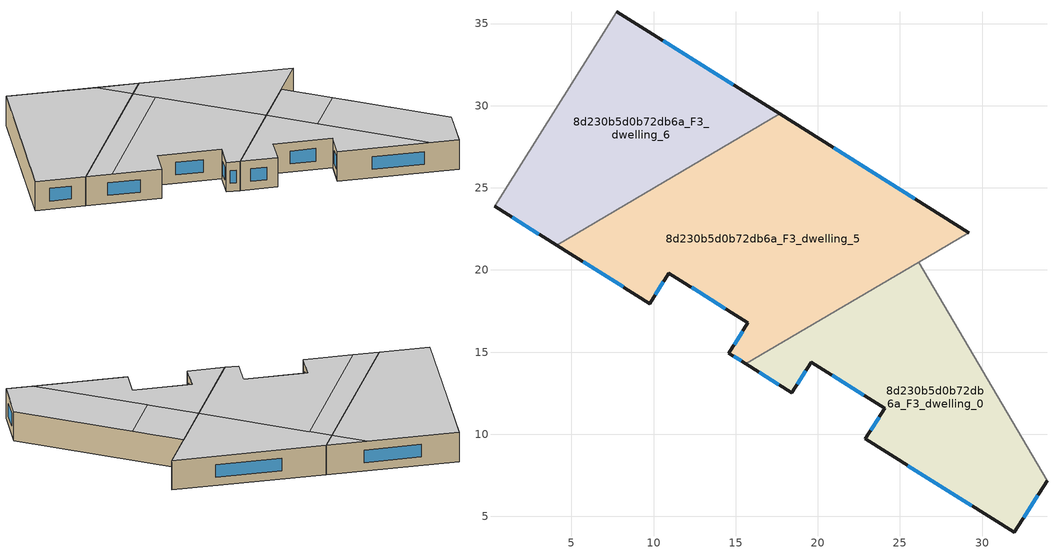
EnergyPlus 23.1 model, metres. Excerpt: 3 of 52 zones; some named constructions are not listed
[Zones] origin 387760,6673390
8d230b5d0b72db6a_F3_dwelling_0
 floor to 8d230b5d0b72db6a_F2_dwelling_0 (EU_floor_Construction): 26.13,20.47 33.95,7.18 31.97,4.03 22.9,9.72 24.06,11.58 19.59,14.39 18.43,12.53 15.63,14.28 z9
 wall outside (EU_wall_Construction): 15.63,14.28 18.43,12.53 19.59,14.39 24.06,11.58 22.9,9.72 31.97,4.03 33.95,7.18 z9:12
 wall to 8d230b5d0b72db6a_F3_dwelling_1 (EU_wall_Construction): 33.95,7.18 26.13,20.47 z9:12
 wall to 8d230b5d0b72db6a_F3_dwelling_5 (EU_wall_Construction): 26.13,20.47 15.63,14.28 z9:12
 window (EU_Window_Construction): 20.87,13.58 22.78,12.38 / 18.76,13.06 19.26,13.86 / 16.43,13.78 17.63,13.03 / 32.54,4.93 33.38,6.28 / 25.49,8.09 29.38,5.65 / 23.73,11.05 23.23,10.25 z9.86:11.14
 ceiling to 8d230b5d0b72db6a_F4_dwelling_2 (EU_floor_Construction): 31.97,4.03 33.95,7.18 28.5,16.44 24.69,14.2 29.92,5.31 z12
 ceiling to 8d230b5d0b72db6a_F4_dwelling_4 (EU_floor_Construction): 29.92,5.31 22.32,18.22 15.63,14.28 18.43,12.53 19.59,14.39 24.06,11.58 22.9,9.72 z12
 ceiling to 8d230b5d0b72db6a_F4_dwelling_3 (EU_floor_Construction): 28.5,16.44 26.13,20.47 22.32,18.22 24.69,14.2 z12
8d230b5d0b72db6a_F3_dwelling_5
 floor to 8d230b5d0b72db6a_F2_dwelling_5 (EU_floor_Construction): 29.19,22.27 15.63,14.28 14.59,14.93 15.75,16.79 10.94,19.8 9.78,17.95 4.11,21.51 17.68,29.5 z9
 wall outside (EU_wall_Construction): 4.11,21.51 9.78,17.95 10.94,19.8 15.75,16.79 14.59,14.93 15.63,14.28 / 29.19,22.27 17.68,29.5 z9:12
 wall to 8d230b5d0b72db6a_F3_dwelling_6 (EU_wall_Construction): 17.68,29.5 4.11,21.51 z9:12
 wall to 8d230b5d0b72db6a_F3_dwelling_1 (EU_wall_Construction): 26.13,20.47 29.19,22.27 z9:12
 window (EU_Window_Construction): 5.73,20.49 8.16,18.97 / 25.9,24.34 20.97,27.43 / 14.89,14.75 15.33,14.47 / 15.42,16.26 14.92,15.46 / 12.31,18.94 14.37,17.65 / 10.11,18.48 10.61,19.28 z9.86:11.14
 ceiling to 8d230b5d0b72db6a_F4_dwelling_4 (EU_floor_Construction): 22.32,18.22 17.23,26.86 6.07,20.28 9.78,17.95 10.94,19.8 15.75,16.79 14.59,14.93 15.63,14.28 z12
 ceiling to 8d230b5d0b72db6a_F4_dwelling_3 (EU_floor_Construction): 29.19,22.27 17.68,29.5 16.19,28.63 22.32,18.22 z12
 ceiling to 8d230b5d0b72db6a_F4_dwelling_5 (EU_floor_Construction): 17.23,26.86 16.19,28.63 4.11,21.51 6.07,20.28 z12
8d230b5d0b72db6a_F3_dwelling_6
 floor to 8d230b5d0b72db6a_F2_dwelling_6 (EU_floor_Construction): 17.68,29.5 4.11,21.51 0.32,23.89 7.75,35.73 z9
 wall outside (EU_wall_Construction): 0.32,23.89 4.11,21.51 / 17.68,29.5 7.75,35.73 z9:12
 wall adiabatic (EU_wall_Construction): 7.75,35.73 0.32,23.89 z9:12
 window (EU_Window_Construction): 1.4,23.21 3.03,22.19 / 14.84,31.28 10.59,33.95 z9.86:11.14
 ceiling to 8d230b5d0b72db6a_F4_dwelling_5 (EU_floor_Construction): 16.19,28.63 14.51,31.48 7.75,35.73 0.32,23.89 4.11,21.51 z12
 ceiling to 8d230b5d0b72db6a_F4_dwelling_3 (EU_floor_Construction): 17.68,29.5 14.51,31.48 16.19,28.63 z12
[SCHEDULE:FILE] Column Number=1; Rows to Skip at Top=0; Number of Hours of Data=8760; Column Separator=Comma; Interpolate to Timestep=No; Minutes per Item=60; Adjust Schedule for Daylight Savings=Yes
Name | File
EU_Step8_GainSchedule_8d230b5d0b72db6a_F2_dwelling_0_f000 | ../../schedules/8d230b5d0b72db6a/8d230b5d0b72db6a_F2_dwelling_0_f000_gain.csv
EU_Step8_GainSchedule_8d230b5d0b72db6a_F2_dwelling_1_f000 | ../../schedules/8d230b5d0b72db6a/8d230b5d0b72db6a_F2_dwelling_1_f000_gain.csv
EU_Step8_GainSchedule_8d230b5d0b72db6a_F2_dwelling_2_f000 | ../../schedules/8d230b5d0b72db6a/8d230b5d0b72db6a_F2_dwelling_2_f000_gain.csv
EU_Step8_GainSchedule_8d230b5d0b72db6a_F2_dwelling_3_f000 | ../../schedules/8d230b5d0b72db6a/8d230b5d0b72db6a_F2_dwelling_3_f000_gain.csv
EU_Step8_GainSchedule_8d230b5d0b72db6a_F2_dwelling_4_f000 | ../../schedules/8d230b5d0b72db6a/8d230b5d0b72db6a_F2_dwelling_4_f000_gain.csv
EU_Step8_GainSchedule_8d230b5d0b72db6a_F2_dwelling_5_f000 | ../../schedules/8d230b5d0b72db6a/8d230b5d0b72db6a_F2_dwelling_5_f000_gain.csv
EU_Step8_GainSchedule_8d230b5d0b72db6a_F2_dwelling_6_f000 | ../../schedules/8d230b5d0b72db6a/8d230b5d0b72db6a_F2_dwelling_6_f000_gain.csv
EU_Step8_GainSchedule_8d230b5d0b72db6a_F3_dwelling_0_f000 | ../../schedules/8d230b5d0b72db6a/8d230b5d0b72db6a_F3_dwelling_0_f000_gain.csv
EU_Step8_GainSchedule_8d230b5d0b72db6a_F3_dwelling_1_f000 | ../../schedules/8d230b5d0b72db6a/8d230b5d0b72db6a_F3_dwelling_1_f000_gain.csv
EU_Step8_GainSchedule_8d230b5d0b72db6a_F3_dwelling_2_f000 | ../../schedules/8d230b5d0b72db6a/8d230b5d0b72db6a_F3_dwelling_2_f000_gain.csv
EU_Step8_GainSchedule_8d230b5d0b72db6a_F3_dwelling_3_f000 | ../../schedules/8d230b5d0b72db6a/8d230b5d0b72db6a_F3_dwelling_3_f000_gain.csv
EU_Step8_GainSchedule_8d230b5d0b72db6a_F3_dwelling_4_f000 | ../../schedules/8d230b5d0b72db6a/8d230b5d0b72db6a_F3_dwelling_4_f000_gain.csv
EU_Step8_GainSchedule_8d230b5d0b72db6a_F3_dwelling_5_f000 | ../../schedules/8d230b5d0b72db6a/8d230b5d0b72db6a_F3_dwelling_5_f000_gain.csv
EU_Step8_GainSchedule_8d230b5d0b72db6a_F3_dwelling_6_f000 | ../../schedules/8d230b5d0b72db6a/8d230b5d0b72db6a_F3_dwelling_6_f000_gain.csv
